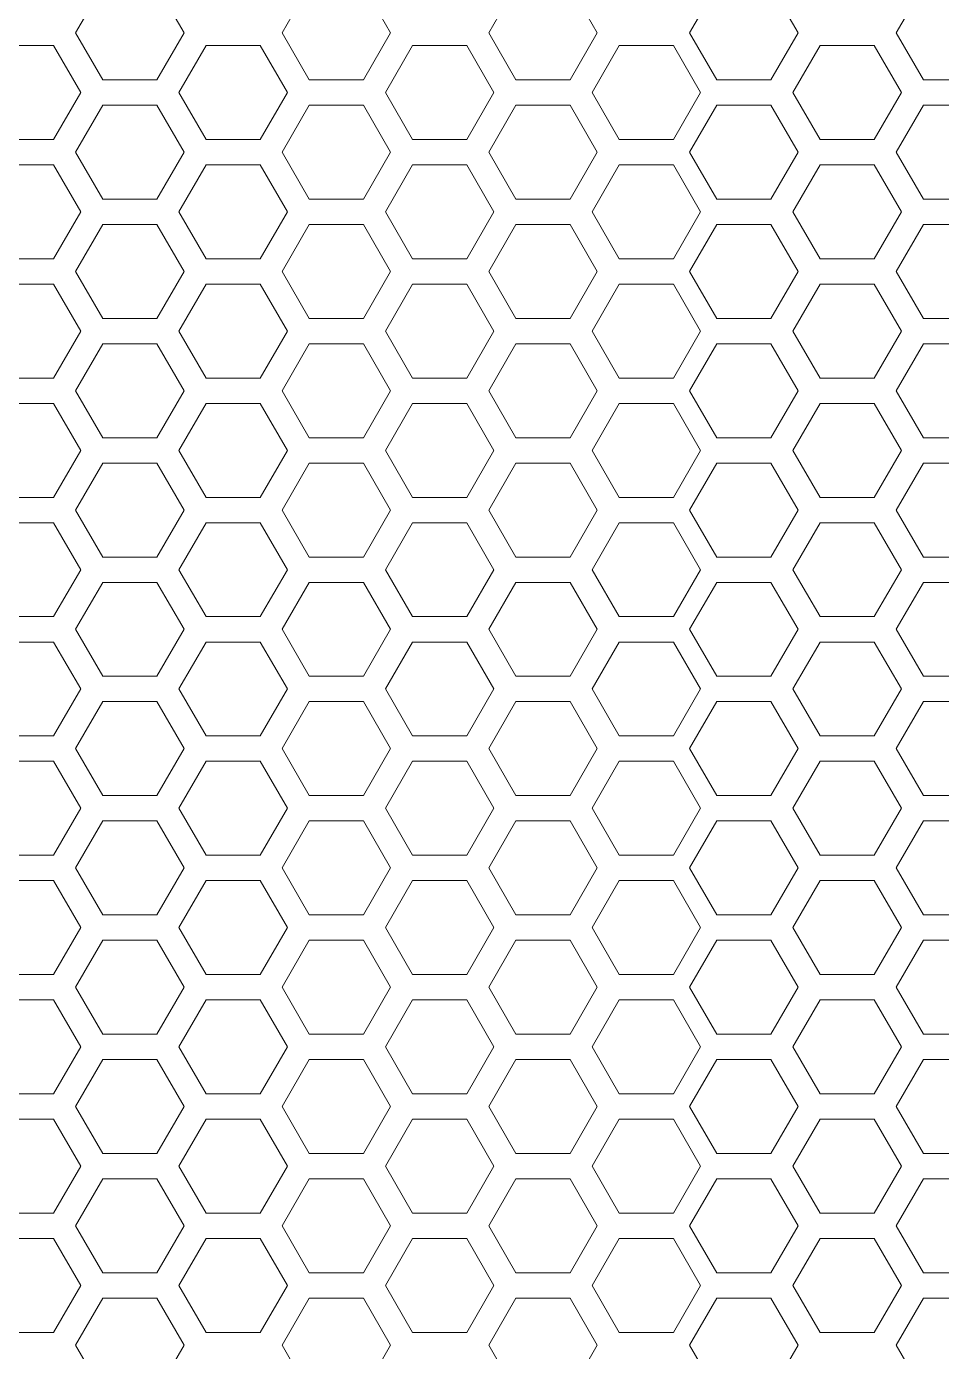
# Model space of a CAD drawing. Header units: millimetres. Extents: x 0 to 140, y -17 to 195.
# Drawn here: x 112.69 to 117.29, y 55.52 to 62.17 of the extents above; entities that cross this region are included whole.
import ezdxf

# ---------------------------------------------------------------- set-up
doc = ezdxf.new("R2010")
doc.units = ezdxf.units.MM
doc.layers.add('4203-42785_1_0', color=7, linetype='Continuous')

# ---------------------------------------------------------------- blocks, each defined once
blk = doc.blocks.new('a')
at = {"layer": '4203-42785_1_0', "color": 0, "linetype": 'ByBlock', "lineweight": 9}
for p, q in [((1506.9262, 392.9613), (1506.8194, 392.7765)), ((1507.2464, 392.7765), (1507.1396, 392.9613)), ((1507.7395, 392.9613), (1507.6327, 392.7765)), ((1514.2456, 392.9613), (1514.1389, 392.7765)), ((1514.5657, 392.7765), (1514.459, 392.9613)), ((1515.0588, 392.9613), (1514.9521, 392.7765)), ((1515.379, 392.7765), (1515.2723, 392.9613)), ((1515.8721, 392.9613), (1515.7654, 392.7765)), ((1516.1923, 392.7765), (1516.0855, 392.9613)), ((1506.8194, 392.7765), (1506.9262, 392.5916)), ((1507.1396, 392.5916), (1507.2464, 392.7765)), ((1507.6327, 392.7765), (1507.7395, 392.5916)), ((1514.1389, 392.7765), (1514.2456, 392.5916)), ((1514.459, 392.5916), (1514.5657, 392.7765)), ((1514.9521, 392.7765), (1515.0588, 392.5916)), ((1515.2723, 392.5916), (1515.379, 392.7765)), ((1515.7654, 392.7765), (1515.8721, 392.5916)), ((1516.0855, 392.5916), (1516.1923, 392.7765)), ((1507.3328, 392.7266), (1507.2261, 392.5417)), ((1507.5463, 392.7266), (1507.3328, 392.7266)), ((1507.653, 392.5417), (1507.5463, 392.7266)), ((1514.0523, 392.7266), (1513.8389, 392.7266)), ((1514.1591, 392.5417), (1514.0523, 392.7266)), ((1514.6522, 392.7266), (1514.5455, 392.5417)), ((1514.8656, 392.7266), (1514.6522, 392.7266)), ((1514.9724, 392.5417), (1514.8656, 392.7266)), ((1515.4655, 392.7266), (1515.3587, 392.5417)), ((1515.6789, 392.7266), (1515.4655, 392.7266)), ((1515.7856, 392.5417), (1515.6789, 392.7266)), ((1516.2788, 392.7266), (1516.1721, 392.5417)), ((1516.4922, 392.7266), (1516.2788, 392.7266)), ((1516.5989, 392.5417), (1516.4922, 392.7266)), ((1506.9262, 392.5916), (1507.1396, 392.5916)), ((1507.7395, 392.5916), (1507.9529, 392.5916)), ((1514.2456, 392.5916), (1514.459, 392.5916)), ((1515.0588, 392.5916), (1515.2723, 392.5916)), ((1515.8721, 392.5916), (1516.0855, 392.5916)), ((1507.2261, 392.5417), (1507.3328, 392.3568)), ((1507.5463, 392.3568), (1507.653, 392.5417)), ((1514.0523, 392.3568), (1514.1591, 392.5417)), ((1514.5455, 392.5417), (1514.6522, 392.3568)), ((1514.8656, 392.3568), (1514.9724, 392.5417)), ((1515.3587, 392.5417), (1515.4655, 392.3568)), ((1515.6789, 392.3568), (1515.7856, 392.5417)), ((1516.1721, 392.5417), (1516.2788, 392.3568)), ((1516.4922, 392.3568), (1516.5989, 392.5417)), ((1506.9262, 392.4918), (1506.8194, 392.3069)), ((1507.1396, 392.4918), (1506.9262, 392.4918)), ((1507.2464, 392.3069), (1507.1396, 392.4918)), ((1507.7395, 392.4918), (1507.6327, 392.3069)), ((1507.9529, 392.4918), (1507.7395, 392.4918)), ((1514.2456, 392.4918), (1514.1389, 392.3069)), ((1514.459, 392.4918), (1514.2456, 392.4918)), ((1514.5657, 392.3069), (1514.459, 392.4918)), ((1515.0588, 392.4918), (1514.9521, 392.3069)), ((1515.2723, 392.4918), (1515.0588, 392.4918)), ((1515.379, 392.3069), (1515.2723, 392.4918)), ((1515.8721, 392.4918), (1515.7654, 392.3069)), ((1516.0855, 392.4918), (1515.8721, 392.4918)), ((1516.1923, 392.3069), (1516.0855, 392.4918)), ((1507.3328, 392.3568), (1507.5463, 392.3568)), ((1513.8389, 392.3568), (1514.0523, 392.3568)), ((1514.6522, 392.3568), (1514.8656, 392.3568)), ((1515.4655, 392.3568), (1515.6789, 392.3568)), ((1516.2788, 392.3568), (1516.4922, 392.3568)), ((1506.8194, 392.3069), (1506.9262, 392.1221)), ((1507.1396, 392.1221), (1507.2464, 392.3069)), ((1507.6327, 392.3069), (1507.7395, 392.1221)), ((1514.1389, 392.3069), (1514.2456, 392.1221)), ((1514.459, 392.1221), (1514.5657, 392.3069)), ((1514.9521, 392.3069), (1515.0588, 392.1221)), ((1515.2723, 392.1221), (1515.379, 392.3069)), ((1515.7654, 392.3069), (1515.8721, 392.1221)), ((1516.0855, 392.1221), (1516.1923, 392.3069)), ((1507.3328, 392.257), (1507.2261, 392.0722)), ((1507.5463, 392.257), (1507.3328, 392.257)), ((1507.653, 392.0722), (1507.5463, 392.257)), ((1514.0523, 392.257), (1513.8389, 392.257)), ((1514.1591, 392.0722), (1514.0523, 392.257)), ((1514.6522, 392.257), (1514.5455, 392.0722)), ((1514.8656, 392.257), (1514.6522, 392.257)), ((1514.9724, 392.0722), (1514.8656, 392.257)), ((1515.4655, 392.257), (1515.3587, 392.0722)), ((1515.6789, 392.257), (1515.4655, 392.257)), ((1515.7856, 392.0722), (1515.6789, 392.257)), ((1516.2788, 392.257), (1516.1721, 392.0722)), ((1516.4922, 392.257), (1516.2788, 392.257)), ((1516.5989, 392.0722), (1516.4922, 392.257)), ((1506.9262, 392.1221), (1507.1396, 392.1221)), ((1507.7395, 392.1221), (1507.9529, 392.1221)), ((1514.2456, 392.1221), (1514.459, 392.1221)), ((1515.0588, 392.1221), (1515.2723, 392.1221)), ((1515.8721, 392.1221), (1516.0855, 392.1221)), ((1507.2261, 392.0722), (1507.3328, 391.8873)), ((1507.5463, 391.8873), (1507.653, 392.0722)), ((1514.0523, 391.8873), (1514.1591, 392.0722)), ((1514.5455, 392.0722), (1514.6522, 391.8873)), ((1514.8656, 391.8873), (1514.9724, 392.0722)), ((1515.3587, 392.0722), (1515.4655, 391.8873)), ((1515.6789, 391.8873), (1515.7856, 392.0722)), ((1516.1721, 392.0722), (1516.2788, 391.8873)), ((1516.4922, 391.8873), (1516.5989, 392.0722)), ((1506.9262, 392.0222), (1506.8194, 391.8374)), ((1507.1396, 392.0222), (1506.9262, 392.0222)), ((1507.2464, 391.8374), (1507.1396, 392.0222)), ((1507.7395, 392.0222), (1507.6327, 391.8374)), ((1507.9529, 392.0222), (1507.7395, 392.0222)), ((1514.2456, 392.0222), (1514.1389, 391.8374)), ((1514.459, 392.0222), (1514.2456, 392.0222)), ((1514.5657, 391.8374), (1514.459, 392.0222)), ((1515.0588, 392.0222), (1514.9521, 391.8374)), ((1515.2723, 392.0222), (1515.0588, 392.0222)), ((1515.379, 391.8374), (1515.2723, 392.0222)), ((1515.8721, 392.0222), (1515.7654, 391.8374)), ((1516.0855, 392.0222), (1515.8721, 392.0222)), ((1516.1923, 391.8374), (1516.0855, 392.0222)), ((1507.3328, 391.8873), (1507.5463, 391.8873)), ((1513.8389, 391.8873), (1514.0523, 391.8873)), ((1514.6522, 391.8873), (1514.8656, 391.8873)), ((1515.4655, 391.8873), (1515.6789, 391.8873)), ((1516.2788, 391.8873), (1516.4922, 391.8873)), ((1506.8194, 391.8374), (1506.9262, 391.6525)), ((1507.1396, 391.6525), (1507.2464, 391.8374)), ((1507.6327, 391.8374), (1507.7395, 391.6525)), ((1514.1389, 391.8374), (1514.2456, 391.6525)), ((1514.459, 391.6525), (1514.5657, 391.8374)), ((1514.9521, 391.8374), (1515.0588, 391.6525)), ((1515.2723, 391.6525), (1515.379, 391.8374)), ((1515.7654, 391.8374), (1515.8721, 391.6525)), ((1516.0855, 391.6525), (1516.1923, 391.8374)), ((1507.3328, 391.7875), (1507.2261, 391.6026)), ((1507.5463, 391.7875), (1507.3328, 391.7875)), ((1507.653, 391.6026), (1507.5463, 391.7875)), ((1514.0523, 391.7875), (1513.8389, 391.7875)), ((1514.1591, 391.6026), (1514.0523, 391.7875)), ((1514.6522, 391.7875), (1514.5455, 391.6026)), ((1514.8656, 391.7875), (1514.6522, 391.7875)), ((1514.9724, 391.6026), (1514.8656, 391.7875)), ((1515.4655, 391.7875), (1515.3587, 391.6026)), ((1515.6789, 391.7875), (1515.4655, 391.7875)), ((1515.7856, 391.6026), (1515.6789, 391.7875)), ((1516.2788, 391.7875), (1516.1721, 391.6026)), ((1516.4922, 391.7875), (1516.2788, 391.7875)), ((1516.5989, 391.6026), (1516.4922, 391.7875)), ((1506.9262, 391.6525), (1507.1396, 391.6525)), ((1507.7395, 391.6525), (1507.9529, 391.6525)), ((1514.2456, 391.6525), (1514.459, 391.6525)), ((1515.0588, 391.6525), (1515.2723, 391.6525)), ((1515.8721, 391.6525), (1516.0855, 391.6525)), ((1507.2261, 391.6026), (1507.3328, 391.4177)), ((1507.5463, 391.4177), (1507.653, 391.6026)), ((1514.0523, 391.4177), (1514.1591, 391.6026)), ((1514.5455, 391.6026), (1514.6522, 391.4177)), ((1514.8656, 391.4177), (1514.9724, 391.6026)), ((1515.3587, 391.6026), (1515.4655, 391.4177)), ((1515.6789, 391.4177), (1515.7856, 391.6026)), ((1516.1721, 391.6026), (1516.2788, 391.4177)), ((1516.4922, 391.4177), (1516.5989, 391.6026)), ((1506.9262, 391.5527), (1506.8194, 391.3678)), ((1507.1396, 391.5527), (1506.9262, 391.5527)), ((1507.2464, 391.3678), (1507.1396, 391.5527)), ((1507.7395, 391.5527), (1507.6327, 391.3678)), ((1507.9529, 391.5527), (1507.7395, 391.5527)), ((1514.2456, 391.5527), (1514.1389, 391.3678)), ((1514.459, 391.5527), (1514.2456, 391.5527)), ((1514.5657, 391.3678), (1514.459, 391.5527)), ((1515.0588, 391.5527), (1514.9521, 391.3678)), ((1515.2723, 391.5527), (1515.0588, 391.5527)), ((1515.379, 391.3678), (1515.2723, 391.5527)), ((1515.8721, 391.5527), (1515.7654, 391.3678)), ((1516.0855, 391.5527), (1515.8721, 391.5527)), ((1516.1923, 391.3678), (1516.0855, 391.5527)), ((1507.3328, 391.4177), (1507.5463, 391.4177)), ((1513.8389, 391.4177), (1514.0523, 391.4177)), ((1514.6522, 391.4177), (1514.8656, 391.4177)), ((1515.4655, 391.4177), (1515.6789, 391.4177)), ((1516.2788, 391.4177), (1516.4922, 391.4177)), ((1506.8194, 391.3678), (1506.9262, 391.183)), ((1507.1396, 391.183), (1507.2464, 391.3678)), ((1507.6327, 391.3678), (1507.7395, 391.183)), ((1514.1389, 391.3678), (1514.2456, 391.183)), ((1514.459, 391.183), (1514.5657, 391.3678)), ((1514.9521, 391.3678), (1515.0588, 391.183)), ((1515.2723, 391.183), (1515.379, 391.3678)), ((1515.7654, 391.3678), (1515.8721, 391.183)), ((1516.0855, 391.183), (1516.1923, 391.3678)), ((1507.3328, 391.3179), (1507.2261, 391.1331)), ((1507.5463, 391.3179), (1507.3328, 391.3179)), ((1507.653, 391.1331), (1507.5463, 391.3179)), ((1514.0523, 391.3179), (1513.8389, 391.3179)), ((1514.1591, 391.1331), (1514.0523, 391.3179)), ((1514.6522, 391.3179), (1514.5455, 391.1331)), ((1514.8656, 391.3179), (1514.6522, 391.3179)), ((1514.9724, 391.1331), (1514.8656, 391.3179)), ((1515.4655, 391.3179), (1515.3587, 391.1331)), ((1515.6789, 391.3179), (1515.4655, 391.3179)), ((1515.7856, 391.1331), (1515.6789, 391.3179)), ((1516.2788, 391.3179), (1516.1721, 391.1331)), ((1516.4922, 391.3179), (1516.2788, 391.3179)), ((1516.5989, 391.1331), (1516.4922, 391.3179)), ((1506.9262, 391.183), (1507.1396, 391.183)), ((1507.7395, 391.183), (1507.9529, 391.183)), ((1514.2456, 391.183), (1514.459, 391.183)), ((1515.0588, 391.183), (1515.2723, 391.183)), ((1515.8721, 391.183), (1516.0855, 391.183)), ((1507.2261, 391.1331), (1507.3328, 390.9482)), ((1507.5463, 390.9482), (1507.653, 391.1331)), ((1514.0523, 390.9482), (1514.1591, 391.1331)), ((1514.5455, 391.1331), (1514.6522, 390.9482)), ((1514.8656, 390.9482), (1514.9724, 391.1331)), ((1515.3587, 391.1331), (1515.4655, 390.9482)), ((1515.6789, 390.9482), (1515.7856, 391.1331)), ((1516.1721, 391.1331), (1516.2788, 390.9482)), ((1516.4922, 390.9482), (1516.5989, 391.1331)), ((1506.9262, 391.0832), (1506.8194, 390.8983)), ((1507.1396, 391.0832), (1506.9262, 391.0832)), ((1507.2464, 390.8983), (1507.1396, 391.0832)), ((1507.7395, 391.0832), (1507.6327, 390.8983)), ((1507.9529, 391.0832), (1507.7395, 391.0832)), ((1514.2456, 391.0832), (1514.1389, 390.8983)), ((1514.459, 391.0832), (1514.2456, 391.0832)), ((1514.5657, 390.8983), (1514.459, 391.0832)), ((1515.0588, 391.0832), (1514.9521, 390.8983)), ((1515.2723, 391.0832), (1515.0588, 391.0832)), ((1515.379, 390.8983), (1515.2723, 391.0832)), ((1515.8721, 391.0832), (1515.7654, 390.8983)), ((1516.0855, 391.0832), (1515.8721, 391.0832)), ((1516.1923, 390.8983), (1516.0855, 391.0832)), ((1507.3328, 390.9482), (1507.5463, 390.9482)), ((1513.8389, 390.9482), (1514.0523, 390.9482)), ((1514.6522, 390.9482), (1514.8656, 390.9482)), ((1515.4655, 390.9482), (1515.6789, 390.9482)), ((1516.2788, 390.9482), (1516.4922, 390.9482)), ((1506.8194, 390.8983), (1506.9262, 390.7134)), ((1507.1396, 390.7134), (1507.2464, 390.8983)), ((1507.6327, 390.8983), (1507.7395, 390.7134)), ((1514.1389, 390.8983), (1514.2456, 390.7134)), ((1514.459, 390.7134), (1514.5657, 390.8983)), ((1514.9521, 390.8983), (1515.0588, 390.7134)), ((1515.2723, 390.7134), (1515.379, 390.8983)), ((1515.7654, 390.8983), (1515.8721, 390.7134)), ((1516.0855, 390.7134), (1516.1923, 390.8983)), ((1507.3328, 390.8484), (1507.2261, 390.6635)), ((1507.5463, 390.8484), (1507.3328, 390.8484)), ((1507.653, 390.6635), (1507.5463, 390.8484)), ((1514.0523, 390.8484), (1513.8389, 390.8484)), ((1514.1591, 390.6635), (1514.0523, 390.8484)), ((1514.6522, 390.8484), (1514.5455, 390.6635)), ((1514.8656, 390.8484), (1514.6522, 390.8484)), ((1514.9724, 390.6635), (1514.8656, 390.8484)), ((1515.4655, 390.8484), (1515.3587, 390.6635)), ((1515.6789, 390.8484), (1515.4655, 390.8484)), ((1515.7856, 390.6635), (1515.6789, 390.8484)), ((1516.2788, 390.8484), (1516.1721, 390.6635)), ((1516.4922, 390.8484), (1516.2788, 390.8484)), ((1516.5989, 390.6635), (1516.4922, 390.8484)), ((1506.9262, 390.7134), (1507.1396, 390.7134)), ((1507.7395, 390.7134), (1507.9529, 390.7134)), ((1514.2456, 390.7134), (1514.459, 390.7134)), ((1515.0588, 390.7134), (1515.2723, 390.7134)), ((1515.8721, 390.7134), (1516.0855, 390.7134)), ((1507.2261, 390.6635), (1507.3328, 390.4787)), ((1507.5463, 390.4787), (1507.653, 390.6635)), ((1514.0523, 390.4787), (1514.1591, 390.6635)), ((1514.5455, 390.6635), (1514.6522, 390.4787)), ((1514.8656, 390.4787), (1514.9724, 390.6635)), ((1515.3587, 390.6635), (1515.4655, 390.4787)), ((1515.6789, 390.4787), (1515.7856, 390.6635)), ((1516.1721, 390.6635), (1516.2788, 390.4787)), ((1516.4922, 390.4787), (1516.5989, 390.6635)), ((1506.9262, 390.6136), (1506.8194, 390.4288)), ((1507.1396, 390.6136), (1506.9262, 390.6136)), ((1507.2464, 390.4288), (1507.1396, 390.6136)), ((1507.7395, 390.6136), (1507.6327, 390.4288)), ((1507.9529, 390.6136), (1507.7395, 390.6136)), ((1514.2456, 390.6136), (1514.1389, 390.4288)), ((1514.459, 390.6136), (1514.2456, 390.6136)), ((1514.5657, 390.4288), (1514.459, 390.6136)), ((1515.0588, 390.6136), (1514.9521, 390.4288)), ((1515.2723, 390.6136), (1515.0588, 390.6136)), ((1515.379, 390.4288), (1515.2723, 390.6136)), ((1515.8721, 390.6136), (1515.7654, 390.4288)), ((1516.0855, 390.6136), (1515.8721, 390.6136)), ((1516.1923, 390.4288), (1516.0855, 390.6136)), ((1507.3328, 390.4787), (1507.5463, 390.4787)), ((1513.8389, 390.4787), (1514.0523, 390.4787)), ((1514.6522, 390.4787), (1514.8656, 390.4787)), ((1515.4655, 390.4787), (1515.6789, 390.4787)), ((1516.2788, 390.4787), (1516.4922, 390.4787)), ((1506.8194, 390.4288), (1506.9262, 390.2439)), ((1507.1396, 390.2439), (1507.2464, 390.4288)), ((1507.6327, 390.4288), (1507.7395, 390.2439)), ((1514.1389, 390.4288), (1514.2456, 390.2439)), ((1514.459, 390.2439), (1514.5657, 390.4288)), ((1514.9521, 390.4288), (1515.0588, 390.2439)), ((1515.2723, 390.2439), (1515.379, 390.4288)), ((1515.7654, 390.4288), (1515.8721, 390.2439)), ((1516.0855, 390.2439), (1516.1923, 390.4288)), ((1507.3328, 390.3788), (1507.2261, 390.194)), ((1507.5463, 390.3788), (1507.3328, 390.3788)), ((1507.653, 390.194), (1507.5463, 390.3788)), ((1514.0523, 390.3788), (1513.8389, 390.3788)), ((1514.1591, 390.194), (1514.0523, 390.3788)), ((1514.6522, 390.3788), (1514.5455, 390.194)), ((1514.8656, 390.3788), (1514.6522, 390.3788)), ((1514.9724, 390.194), (1514.8656, 390.3788)), ((1515.4655, 390.3788), (1515.3587, 390.194)), ((1515.6789, 390.3788), (1515.4655, 390.3788)), ((1515.7856, 390.194), (1515.6789, 390.3788)), ((1516.2788, 390.3788), (1516.1721, 390.194)), ((1516.4922, 390.3788), (1516.2788, 390.3788)), ((1516.5989, 390.194), (1516.4922, 390.3788)), ((1506.9262, 390.2439), (1507.1396, 390.2439)), ((1507.7395, 390.2439), (1507.9529, 390.2439)), ((1514.2456, 390.2439), (1514.459, 390.2439)), ((1515.0588, 390.2439), (1515.2723, 390.2439)), ((1515.8721, 390.2439), (1516.0855, 390.2439)), ((1507.2261, 390.194), (1507.3328, 390.0091)), ((1507.5463, 390.0091), (1507.653, 390.194)), ((1514.0523, 390.0091), (1514.1591, 390.194)), ((1514.5455, 390.194), (1514.6522, 390.0091)), ((1514.8656, 390.0091), (1514.9724, 390.194)), ((1515.3587, 390.194), (1515.4655, 390.0091)), ((1515.6789, 390.0091), (1515.7856, 390.194)), ((1516.1721, 390.194), (1516.2788, 390.0091)), ((1516.4922, 390.0091), (1516.5989, 390.194)), ((1506.9262, 390.1441), (1506.8194, 389.9592)), ((1507.1396, 390.1441), (1506.9262, 390.1441)), ((1507.2464, 389.9592), (1507.1396, 390.1441)), ((1507.7395, 390.1441), (1507.6327, 389.9592)), ((1507.9529, 390.1441), (1507.7395, 390.1441)), ((1514.2456, 390.1441), (1514.1389, 389.9592)), ((1514.459, 390.1441), (1514.2456, 390.1441)), ((1514.5657, 389.9592), (1514.459, 390.1441)), ((1515.0588, 390.1441), (1514.9521, 389.9592)), ((1515.2723, 390.1441), (1515.0588, 390.1441)), ((1515.379, 389.9592), (1515.2723, 390.1441)), ((1515.8721, 390.1441), (1515.7654, 389.9592)), ((1516.0855, 390.1441), (1515.8721, 390.1441)), ((1516.1923, 389.9592), (1516.0855, 390.1441)), ((1507.3328, 390.0091), (1507.5463, 390.0091)), ((1513.8389, 390.0091), (1514.0523, 390.0091)), ((1514.6522, 390.0091), (1514.8656, 390.0091)), ((1515.4655, 390.0091), (1515.6789, 390.0091)), ((1516.2788, 390.0091), (1516.4922, 390.0091)), ((1506.8194, 389.9592), (1506.9262, 389.7743)), ((1507.1396, 389.7743), (1507.2464, 389.9592)), ((1507.6327, 389.9592), (1507.7395, 389.7743)), ((1514.1389, 389.9592), (1514.2456, 389.7743)), ((1514.459, 389.7743), (1514.5657, 389.9592)), ((1514.9521, 389.9592), (1515.0588, 389.7743)), ((1515.2723, 389.7743), (1515.379, 389.9592)), ((1515.7654, 389.9592), (1515.8721, 389.7743)), ((1516.0855, 389.7743), (1516.1923, 389.9592)), ((1507.3328, 389.9093), (1507.2261, 389.7244)), ((1507.5463, 389.9093), (1507.3328, 389.9093)), ((1507.653, 389.7244), (1507.5463, 389.9093)), ((1514.0523, 389.9093), (1513.8389, 389.9093)), ((1514.1591, 389.7244), (1514.0523, 389.9093)), ((1514.6522, 389.9093), (1514.5455, 389.7244)), ((1514.8656, 389.9093), (1514.6522, 389.9093)), ((1514.9724, 389.7244), (1514.8656, 389.9093)), ((1515.4655, 389.9093), (1515.3587, 389.7244)), ((1515.6789, 389.9093), (1515.4655, 389.9093)), ((1515.7856, 389.7244), (1515.6789, 389.9093)), ((1516.2788, 389.9093), (1516.1721, 389.7244)), ((1516.4922, 389.9093), (1516.2788, 389.9093)), ((1516.5989, 389.7244), (1516.4922, 389.9093)), ((1506.9262, 389.7743), (1507.1396, 389.7743)), ((1507.7395, 389.7743), (1507.9529, 389.7743)), ((1514.2456, 389.7743), (1514.459, 389.7743)), ((1515.0588, 389.7743), (1515.2723, 389.7743)), ((1515.8721, 389.7743), (1516.0855, 389.7743)), ((1507.2261, 389.7244), (1507.3328, 389.5396)), ((1507.5463, 389.5396), (1507.653, 389.7244)), ((1514.0523, 389.5396), (1514.1591, 389.7244)), ((1514.5455, 389.7244), (1514.6522, 389.5396)), ((1514.8656, 389.5396), (1514.9724, 389.7244)), ((1515.3587, 389.7244), (1515.4655, 389.5396)), ((1515.6789, 389.5396), (1515.7856, 389.7244)), ((1516.1721, 389.7244), (1516.2788, 389.5396)), ((1516.4922, 389.5396), (1516.5989, 389.7244)), ((1506.9262, 389.6745), (1506.8194, 389.4897)), ((1507.1396, 389.6745), (1506.9262, 389.6745)), ((1507.2464, 389.4897), (1507.1396, 389.6745)), ((1507.7395, 389.6745), (1507.6327, 389.4897)), ((1507.9529, 389.6745), (1507.7395, 389.6745)), ((1514.2456, 389.6745), (1514.1389, 389.4897)), ((1514.459, 389.6745), (1514.2456, 389.6745)), ((1514.5657, 389.4897), (1514.459, 389.6745)), ((1515.0588, 389.6745), (1514.9521, 389.4897)), ((1515.2723, 389.6745), (1515.0588, 389.6745)), ((1515.379, 389.4897), (1515.2723, 389.6745)), ((1515.8721, 389.6745), (1515.7654, 389.4897)), ((1516.0855, 389.6745), (1515.8721, 389.6745)), ((1516.1923, 389.4897), (1516.0855, 389.6745)), ((1507.3328, 389.5396), (1507.5463, 389.5396)), ((1513.8389, 389.5396), (1514.0523, 389.5396)), ((1514.6522, 389.5396), (1514.8656, 389.5396)), ((1515.4655, 389.5396), (1515.6789, 389.5396)), ((1516.2788, 389.5396), (1516.4922, 389.5396)), ((1506.8194, 389.4897), (1506.9262, 389.3048)), ((1507.1396, 389.3048), (1507.2464, 389.4897)), ((1507.6327, 389.4897), (1507.7395, 389.3048)), ((1514.1389, 389.4897), (1514.2456, 389.3048)), ((1514.459, 389.3048), (1514.5657, 389.4897)), ((1514.9521, 389.4897), (1515.0588, 389.3048)), ((1515.2723, 389.3048), (1515.379, 389.4897)), ((1515.7654, 389.4897), (1515.8721, 389.3048)), ((1516.0855, 389.3048), (1516.1923, 389.4897)), ((1507.3328, 389.4398), (1507.2261, 389.2549)), ((1507.5463, 389.4398), (1507.3328, 389.4398)), ((1507.653, 389.2549), (1507.5463, 389.4398)), ((1514.0523, 389.4398), (1513.8389, 389.4398)), ((1514.1591, 389.2549), (1514.0523, 389.4398)), ((1514.6522, 389.4398), (1514.5455, 389.2549)), ((1514.8656, 389.4398), (1514.6522, 389.4398)), ((1514.9724, 389.2549), (1514.8656, 389.4398)), ((1515.4655, 389.4398), (1515.3587, 389.2549)), ((1515.6789, 389.4398), (1515.4655, 389.4398)), ((1515.7856, 389.2549), (1515.6789, 389.4398)), ((1516.2788, 389.4398), (1516.1721, 389.2549)), ((1516.4922, 389.4398), (1516.2788, 389.4398)), ((1516.5989, 389.2549), (1516.4922, 389.4398)), ((1506.9262, 389.3048), (1507.1396, 389.3048)), ((1507.7395, 389.3048), (1507.9529, 389.3048)), ((1514.2456, 389.3048), (1514.459, 389.3048)), ((1515.0588, 389.3048), (1515.2723, 389.3048)), ((1515.8721, 389.3048), (1516.0855, 389.3048)), ((1507.2261, 389.2549), (1507.3328, 389.07)), ((1507.5463, 389.07), (1507.653, 389.2549)), ((1514.0523, 389.07), (1514.1591, 389.2549)), ((1514.5455, 389.2549), (1514.6522, 389.07)), ((1514.8656, 389.07), (1514.9724, 389.2549)), ((1515.3587, 389.2549), (1515.4655, 389.07)), ((1515.6789, 389.07), (1515.7856, 389.2549)), ((1516.1721, 389.2549), (1516.2788, 389.07)), ((1516.4922, 389.07), (1516.5989, 389.2549)), ((1506.9262, 389.205), (1506.8194, 389.0201)), ((1507.1396, 389.205), (1506.9262, 389.205)), ((1507.2464, 389.0201), (1507.1396, 389.205)), ((1507.7395, 389.205), (1507.6327, 389.0201)), ((1507.9529, 389.205), (1507.7395, 389.205)), ((1514.2456, 389.205), (1514.1389, 389.0201)), ((1514.459, 389.205), (1514.2456, 389.205)), ((1514.5657, 389.0201), (1514.459, 389.205)), ((1515.0588, 389.205), (1514.9521, 389.0201)), ((1515.2723, 389.205), (1515.0588, 389.205)), ((1515.379, 389.0201), (1515.2723, 389.205)), ((1515.8721, 389.205), (1515.7654, 389.0201)), ((1516.0855, 389.205), (1515.8721, 389.205)), ((1516.1923, 389.0201), (1516.0855, 389.205)), ((1507.3328, 389.07), (1507.5463, 389.07)), ((1513.8389, 389.07), (1514.0523, 389.07)), ((1514.6522, 389.07), (1514.8656, 389.07)), ((1515.4655, 389.07), (1515.6789, 389.07)), ((1516.2788, 389.07), (1516.4922, 389.07)), ((1506.8194, 389.0201), (1506.9262, 388.8353)), ((1507.1396, 388.8353), (1507.2464, 389.0201)), ((1507.6327, 389.0201), (1507.7395, 388.8353)), ((1514.1389, 389.0201), (1514.2456, 388.8353)), ((1514.459, 388.8353), (1514.5657, 389.0201)), ((1514.9521, 389.0201), (1515.0588, 388.8353)), ((1515.2723, 388.8353), (1515.379, 389.0201)), ((1515.7654, 389.0201), (1515.8721, 388.8353)), ((1516.0855, 388.8353), (1516.1923, 389.0201)), ((1507.3328, 388.9702), (1507.2261, 388.7853)), ((1507.5463, 388.9702), (1507.3328, 388.9702)), ((1507.653, 388.7853), (1507.5463, 388.9702)), ((1514.0523, 388.9702), (1513.8389, 388.9702)), ((1514.1591, 388.7853), (1514.0523, 388.9702)), ((1514.6522, 388.9702), (1514.5455, 388.7853)), ((1514.8656, 388.9702), (1514.6522, 388.9702)), ((1514.9724, 388.7853), (1514.8656, 388.9702)), ((1515.4655, 388.9702), (1515.3587, 388.7853)), ((1515.6789, 388.9702), (1515.4655, 388.9702)), ((1515.7856, 388.7853), (1515.6789, 388.9702)), ((1516.2788, 388.9702), (1516.1721, 388.7853)), ((1516.4922, 388.9702), (1516.2788, 388.9702)), ((1516.5989, 388.7853), (1516.4922, 388.9702)), ((1506.9262, 388.8353), (1507.1396, 388.8353)), ((1507.7395, 388.8353), (1507.9529, 388.8353)), ((1514.2456, 388.8353), (1514.459, 388.8353)), ((1515.0588, 388.8353), (1515.2723, 388.8353)), ((1515.8721, 388.8353), (1516.0855, 388.8353)), ((1507.2261, 388.7853), (1507.3328, 388.6005)), ((1507.5463, 388.6005), (1507.653, 388.7853)), ((1514.0523, 388.6005), (1514.1591, 388.7853)), ((1514.5455, 388.7853), (1514.6522, 388.6005)), ((1514.8656, 388.6005), (1514.9724, 388.7853)), ((1515.3587, 388.7853), (1515.4655, 388.6005)), ((1515.6789, 388.6005), (1515.7856, 388.7853)), ((1516.1721, 388.7853), (1516.2788, 388.6005)), ((1516.4922, 388.6005), (1516.5989, 388.7853)), ((1506.9262, 388.7354), (1506.8194, 388.5506)), ((1507.1396, 388.7354), (1506.9262, 388.7354)), ((1507.2464, 388.5506), (1507.1396, 388.7354)), ((1507.7395, 388.7354), (1507.6327, 388.5506)), ((1507.9529, 388.7354), (1507.7395, 388.7354)), ((1514.2456, 388.7354), (1514.1389, 388.5506)), ((1514.459, 388.7354), (1514.2456, 388.7354)), ((1514.5657, 388.5506), (1514.459, 388.7354)), ((1515.0588, 388.7354), (1514.9521, 388.5506)), ((1515.2723, 388.7354), (1515.0588, 388.7354)), ((1515.379, 388.5506), (1515.2723, 388.7354)), ((1515.8721, 388.7354), (1515.7654, 388.5506)), ((1516.0855, 388.7354), (1515.8721, 388.7354)), ((1516.1923, 388.5506), (1516.0855, 388.7354)), ((1507.3328, 388.6005), (1507.5463, 388.6005)), ((1513.8389, 388.6005), (1514.0523, 388.6005)), ((1514.6522, 388.6005), (1514.8656, 388.6005)), ((1515.4655, 388.6005), (1515.6789, 388.6005)), ((1516.2788, 388.6005), (1516.4922, 388.6005)), ((1506.8194, 388.5506), (1506.9262, 388.3657)), ((1507.1396, 388.3657), (1507.2464, 388.5506)), ((1507.6327, 388.5506), (1507.7395, 388.3657)), ((1514.1389, 388.5506), (1514.2456, 388.3657)), ((1514.459, 388.3657), (1514.5657, 388.5506)), ((1514.9521, 388.5506), (1515.0588, 388.3657)), ((1515.2723, 388.3657), (1515.379, 388.5506)), ((1515.7654, 388.5506), (1515.8721, 388.3657)), ((1516.0855, 388.3657), (1516.1923, 388.5506)), ((1507.3328, 388.5007), (1507.2261, 388.3158)), ((1507.5463, 388.5007), (1507.3328, 388.5007)), ((1507.653, 388.3158), (1507.5463, 388.5007)), ((1514.0523, 388.5007), (1513.8389, 388.5007)), ((1514.1591, 388.3158), (1514.0523, 388.5007)), ((1514.6522, 388.5007), (1514.5455, 388.3158)), ((1514.8656, 388.5007), (1514.6522, 388.5007)), ((1514.9724, 388.3158), (1514.8656, 388.5007)), ((1515.4655, 388.5007), (1515.3587, 388.3158)), ((1515.6789, 388.5007), (1515.4655, 388.5007)), ((1515.7856, 388.3158), (1515.6789, 388.5007)), ((1516.2788, 388.5007), (1516.1721, 388.3158)), ((1516.4922, 388.5007), (1516.2788, 388.5007)), ((1516.5989, 388.3158), (1516.4922, 388.5007)), ((1506.9262, 388.3657), (1507.1396, 388.3657)), ((1507.7395, 388.3657), (1507.9529, 388.3657)), ((1514.2456, 388.3657), (1514.459, 388.3657)), ((1515.0588, 388.3657), (1515.2723, 388.3657)), ((1515.8721, 388.3657), (1516.0855, 388.3657)), ((1507.2261, 388.3158), (1507.3328, 388.1309)), ((1507.5463, 388.1309), (1507.653, 388.3158)), ((1514.0523, 388.1309), (1514.1591, 388.3158)), ((1514.5455, 388.3158), (1514.6522, 388.1309)), ((1514.8656, 388.1309), (1514.9724, 388.3158)), ((1515.3587, 388.3158), (1515.4655, 388.1309)), ((1515.6789, 388.1309), (1515.7856, 388.3158)), ((1516.1721, 388.3158), (1516.2788, 388.1309)), ((1516.4922, 388.1309), (1516.5989, 388.3158)), ((1506.9262, 388.2659), (1506.8194, 388.081)), ((1507.1396, 388.2659), (1506.9262, 388.2659)), ((1507.2464, 388.081), (1507.1396, 388.2659)), ((1507.7395, 388.2659), (1507.6327, 388.081)), ((1507.9529, 388.2659), (1507.7395, 388.2659)), ((1514.2456, 388.2659), (1514.1389, 388.081)), ((1514.459, 388.2659), (1514.2456, 388.2659)), ((1514.5657, 388.081), (1514.459, 388.2659)), ((1515.0588, 388.2659), (1514.9521, 388.081)), ((1515.2723, 388.2659), (1515.0588, 388.2659)), ((1515.379, 388.081), (1515.2723, 388.2659)), ((1515.8721, 388.2659), (1515.7654, 388.081)), ((1516.0855, 388.2659), (1515.8721, 388.2659)), ((1516.1923, 388.081), (1516.0855, 388.2659)), ((1507.3328, 388.1309), (1507.5463, 388.1309)), ((1513.8389, 388.1309), (1514.0523, 388.1309)), ((1514.6522, 388.1309), (1514.8656, 388.1309)), ((1515.4655, 388.1309), (1515.6789, 388.1309)), ((1516.2788, 388.1309), (1516.4922, 388.1309)), ((1506.8194, 388.081), (1506.9262, 387.8962)), ((1507.1396, 387.8962), (1507.2464, 388.081)), ((1507.6327, 388.081), (1507.7395, 387.8962)), ((1514.1389, 388.081), (1514.2456, 387.8962)), ((1514.459, 387.8962), (1514.5657, 388.081)), ((1514.9521, 388.081), (1515.0588, 387.8962)), ((1515.2723, 387.8962), (1515.379, 388.081)), ((1515.7654, 388.081), (1515.8721, 387.8962)), ((1516.0855, 387.8962), (1516.1923, 388.081)), ((1507.3328, 388.0311), (1507.2261, 387.8463)), ((1507.5463, 388.0311), (1507.3328, 388.0311)), ((1507.653, 387.8463), (1507.5463, 388.0311)), ((1514.0523, 388.0311), (1513.8389, 388.0311)), ((1514.1591, 387.8463), (1514.0523, 388.0311)), ((1514.6522, 388.0311), (1514.5455, 387.8463)), ((1514.8656, 388.0311), (1514.6522, 388.0311)), ((1514.9724, 387.8463), (1514.8656, 388.0311)), ((1515.4655, 388.0311), (1515.3587, 387.8463)), ((1515.6789, 388.0311), (1515.4655, 388.0311)), ((1515.7856, 387.8463), (1515.6789, 388.0311)), ((1516.2788, 388.0311), (1516.1721, 387.8463)), ((1516.4922, 388.0311), (1516.2788, 388.0311)), ((1516.5989, 387.8463), (1516.4922, 388.0311)), ((1506.9262, 387.8962), (1507.1396, 387.8962)), ((1507.7395, 387.8962), (1507.9529, 387.8962)), ((1514.2456, 387.8962), (1514.459, 387.8962)), ((1515.0588, 387.8962), (1515.2723, 387.8962)), ((1515.8721, 387.8962), (1516.0855, 387.8962)), ((1507.2261, 387.8463), (1507.3328, 387.6614)), ((1507.5463, 387.6614), (1507.653, 387.8463)), ((1514.0523, 387.6614), (1514.1591, 387.8463)), ((1514.5455, 387.8463), (1514.6522, 387.6614)), ((1514.8656, 387.6614), (1514.9724, 387.8463)), ((1515.3587, 387.8463), (1515.4655, 387.6614)), ((1515.6789, 387.6614), (1515.7856, 387.8463)), ((1516.1721, 387.8463), (1516.2788, 387.6614)), ((1516.4922, 387.6614), (1516.5989, 387.8463)), ((1506.9262, 387.7964), (1506.8194, 387.6115)), ((1507.1396, 387.7964), (1506.9262, 387.7964)), ((1507.2464, 387.6115), (1507.1396, 387.7964)), ((1507.7395, 387.7964), (1507.6327, 387.6115)), ((1507.9529, 387.7964), (1507.7395, 387.7964)), ((1514.2456, 387.7964), (1514.1389, 387.6115)), ((1514.459, 387.7964), (1514.2456, 387.7964)), ((1514.5657, 387.6115), (1514.459, 387.7964)), ((1515.0588, 387.7964), (1514.9521, 387.6115)), ((1515.2723, 387.7964), (1515.0588, 387.7964)), ((1515.379, 387.6115), (1515.2723, 387.7964)), ((1515.8721, 387.7964), (1515.7654, 387.6115)), ((1516.0855, 387.7964), (1515.8721, 387.7964)), ((1516.1923, 387.6115), (1516.0855, 387.7964)), ((1507.3328, 387.6614), (1507.5463, 387.6614)), ((1513.8389, 387.6614), (1514.0523, 387.6614)), ((1514.6522, 387.6614), (1514.8656, 387.6614)), ((1515.4655, 387.6614), (1515.6789, 387.6614)), ((1516.2788, 387.6614), (1516.4922, 387.6614)), ((1506.8194, 387.6115), (1506.9262, 387.4266)), ((1507.1396, 387.4266), (1507.2464, 387.6115)), ((1507.6327, 387.6115), (1507.7395, 387.4266)), ((1514.1389, 387.6115), (1514.2456, 387.4266)), ((1514.459, 387.4266), (1514.5657, 387.6115)), ((1514.9521, 387.6115), (1515.0588, 387.4266)), ((1515.2723, 387.4266), (1515.379, 387.6115)), ((1515.7654, 387.6115), (1515.8721, 387.4266)), ((1516.0855, 387.4266), (1516.1923, 387.6115))]:
    blk.add_line(p, q, dxfattribs=at)

msp = doc.modelspace()

# ---------------------------------------------------------------- block references
at = {"lineweight": 15, "xscale": 1.275468447124703, "yscale": 1.275468447124703, "zscale": 1.275468447124703}
for p in [(-1818.2959, -438.8363), (-1805.8773, -438.8363)]:
    msp.add_blockref('a', p, dxfattribs=at)

doc.saveas('drawing.dxf')
